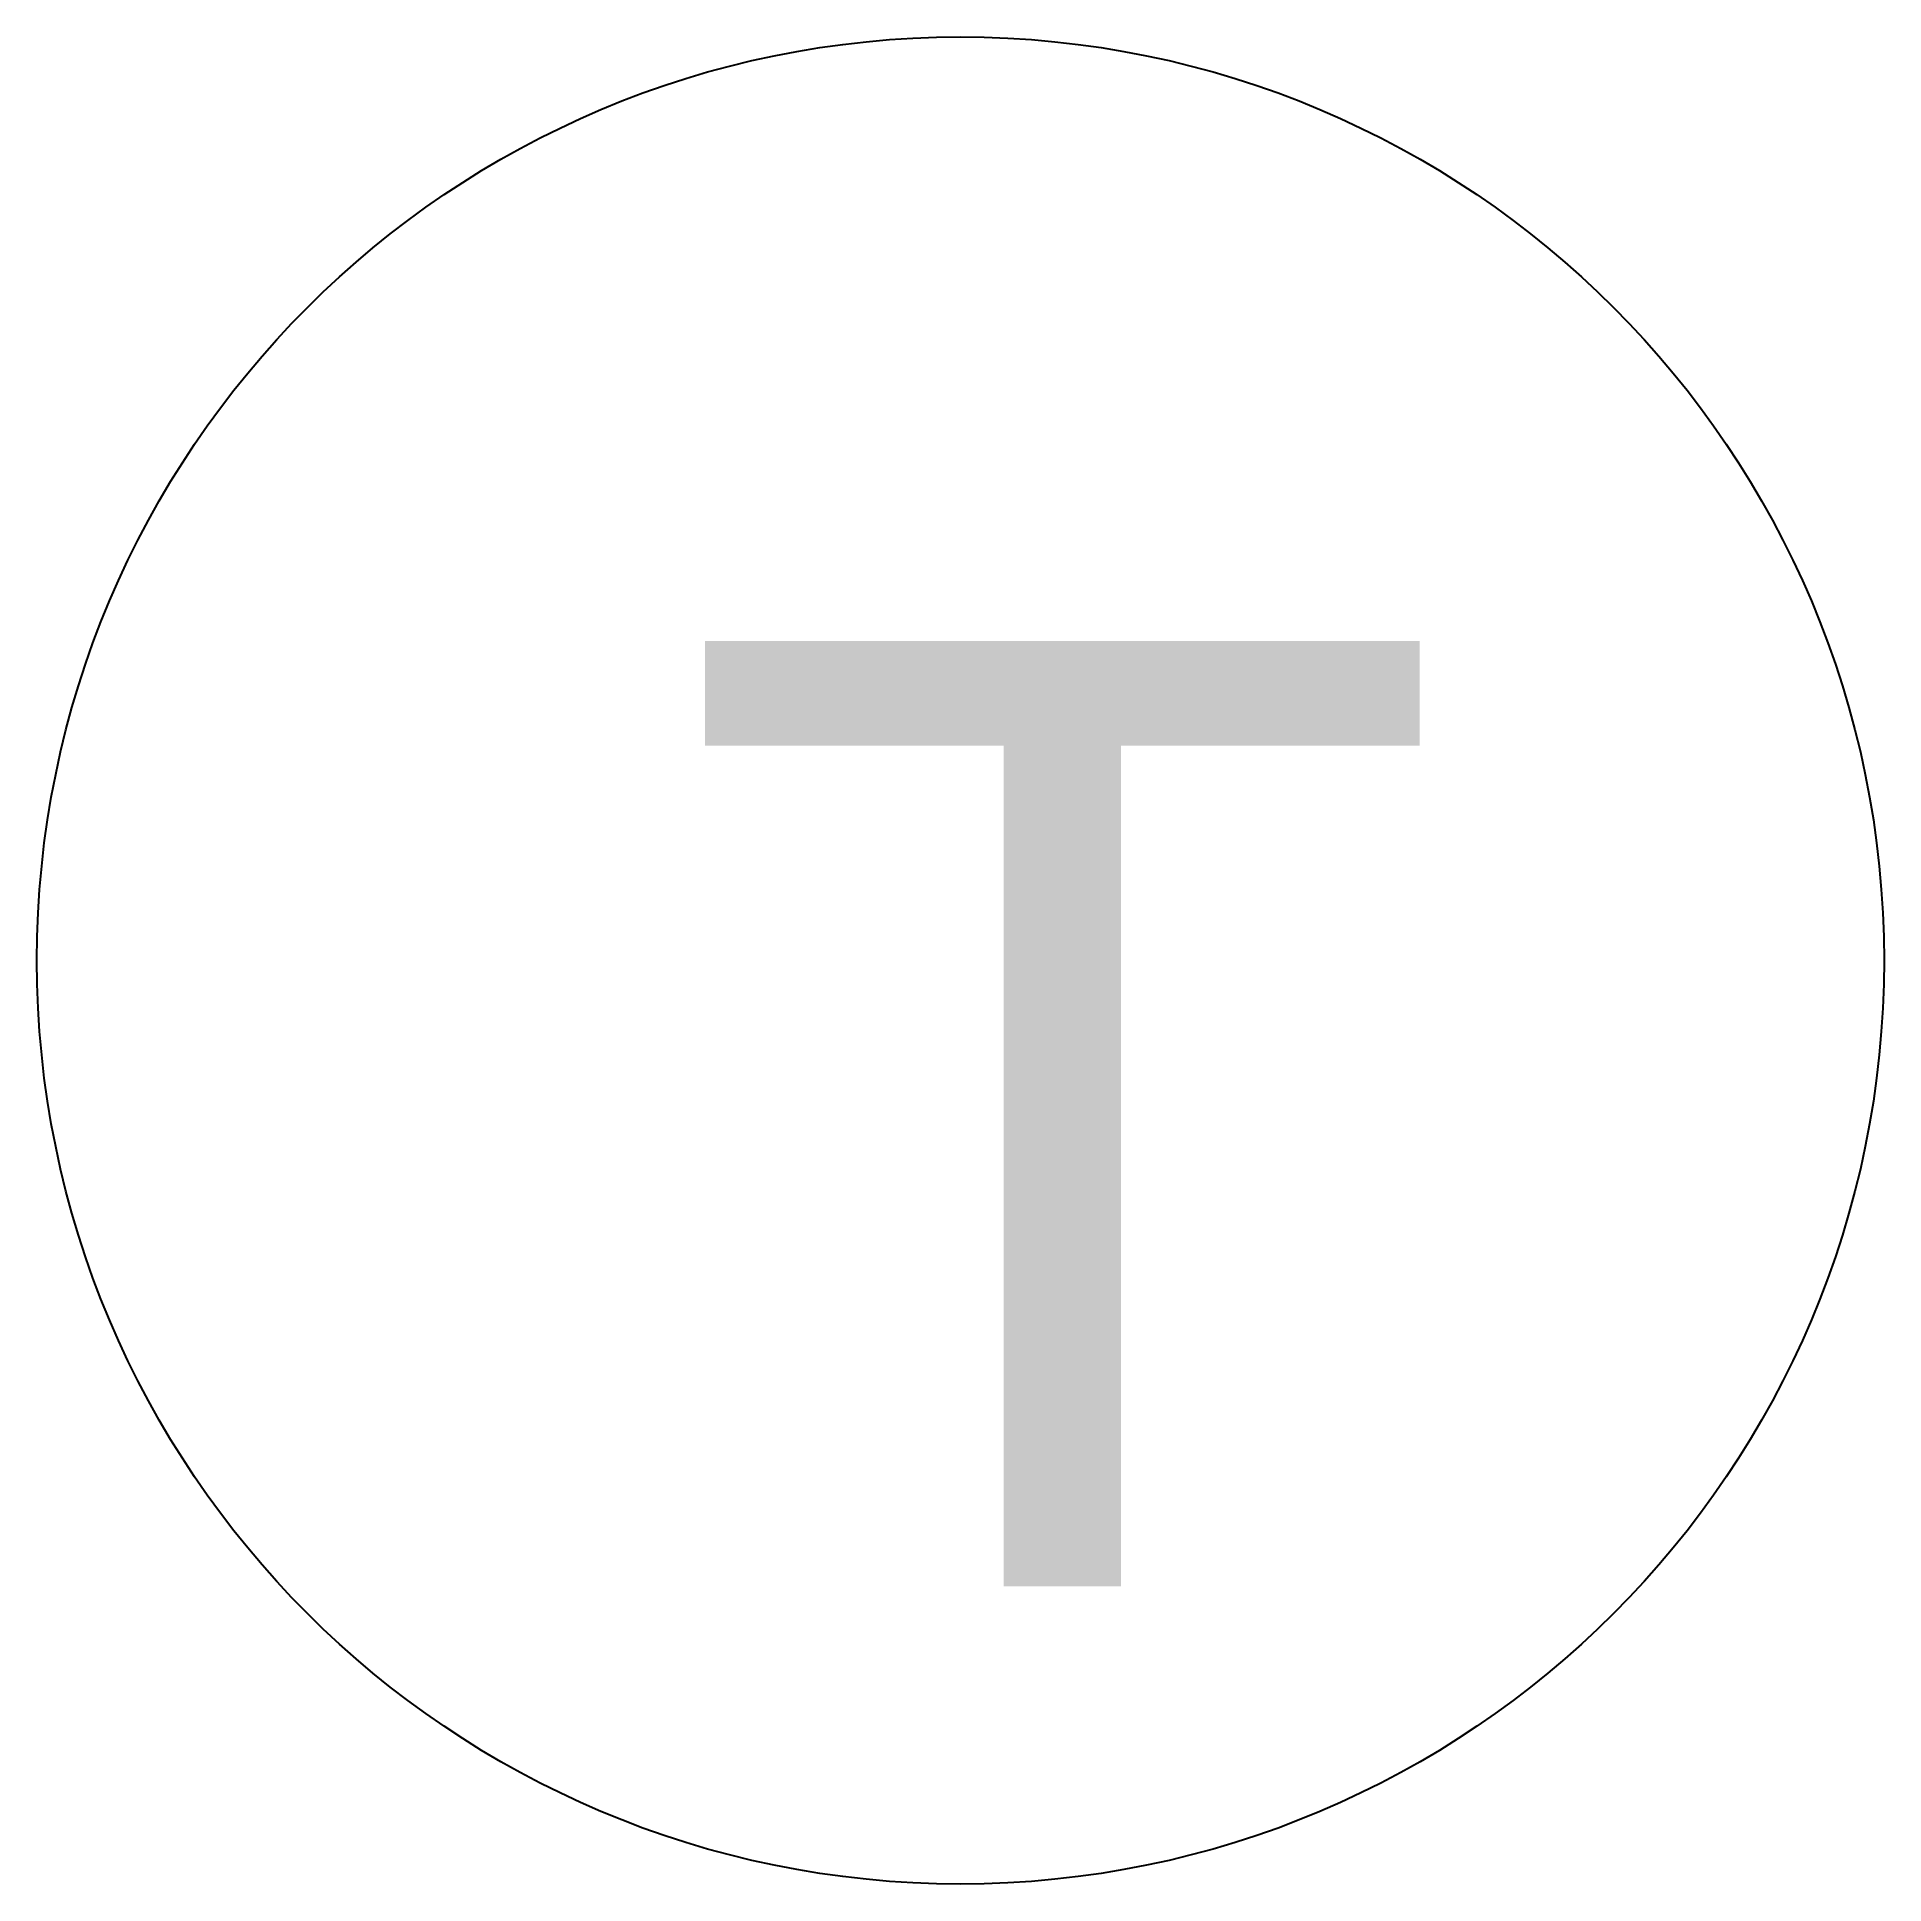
# Model space of a CAD drawing. Extents: x -29025 to -28825, y 6320 to 6520.
import ezdxf

# ---------------------------------------------------------------- set-up
doc = ezdxf.new("R2010")
doc.units = 0
doc.header["$MEASUREMENT"] = 0
doc.layers.get('0').update_dxf_attribs({"linetype": 'CONTINUOUS'})

msp = doc.modelspace()

# ---------------------------------------------------------------- linework, layer by layer
msp.add_circle((-28925.47, 6420.11), 100)

# ---------------------------------------------------------------- texts
msp.add_text('T', height=102.37).set_placement((-28956.21, 6352.34))

doc.saveas('drawing.dxf')
